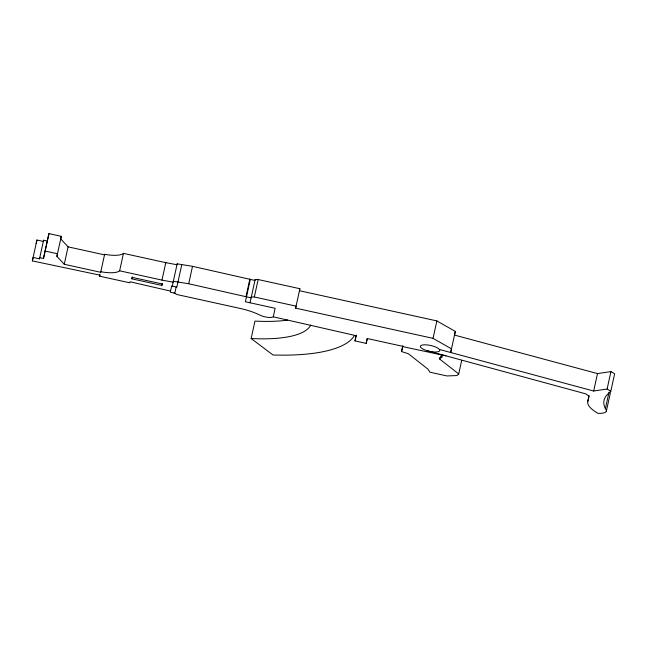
<?xml version="1.0" encoding="UTF-8"?>
<svg xmlns="http://www.w3.org/2000/svg" width="647" height="647" viewBox="0 0 647 647"><rect width="100%" height="100%" fill="white"/><g stroke="black" fill="none" stroke-linecap="round" stroke-linejoin="round"><path stroke-width="0.97" d="M170.549 291.085L130.063 281.785L129.837 282.828L99.622 276.188L99.848 275.145L32.35 260.903L33.102 257.441L39.499 258.849L43.592 240.247L47.304 241.064L43.47 258.493L39.758 257.676L39.499 258.849M36.183 243.474L36.936 240.013L43.333 241.42L43.592 240.247M43.47 258.493L48.929 233.616L61.295 236.333L60.729 238.937L68.081 246.855L104.507 254.861L104.628 254.311A20.906 6.284 12.4 0 0 123.464 253.373L165.802 262.674L176.971 264.744L177.173 263.83L192.523 266.321L254.95 280.442L255.136 279.561L258.161 279.544L299.885 288.716L299.456 290.713L436.879 320.92L455.318 331.418L454.517 335.081L597.504 373.594L610.938 371.604L614.65 373.788L610.817 391.217L608.754 393.247A114.131 34.323 12.4 0 0 605.382 408.702A16.054 4.828 12.4 0 1 598.095 413.384A44.667 13.433 12.4 0 1 587.775 401.544L588.956 396.118L585.745 393.853L427.133 350.723M47.304 241.064L48.929 233.616M104.628 254.311L100.673 272.29L64.247 264.283L56.896 256.366L57.462 253.761L45.096 251.044M100.673 272.29L100.795 271.74A20.906 6.284 12.4 0 0 119.63 270.802L161.968 280.102L165.883 262.31M131.851 278.825L132.166 277.361L162.203 283.96L161.879 285.424L131.851 278.825L132.279 276.892M161.968 280.102L173.137 282.173L177.173 263.83M172.272 286.136L173.339 281.259L188.689 283.75L251.117 297.871L255.136 279.561M176.17 286.993L174.819 293.188L170.307 292.193L171.657 285.998L176.841 287.139L181.734 264.833M250.041 302.78L251.303 296.989L254.328 296.973L296.051 306.144L295.622 308.142L433.045 338.349L451.485 348.846L450.684 352.51L455.318 331.418M174.083 293.026L177.108 294.571L239.608 308.312A34.089 10.255 12.4 0 1 260.312 315.267A8.088 2.434 12.4 0 0 273.277 316.812L275.129 308.296L245.399 301.761L250.308 279.415M461.691 360.387L458.715 373.942L456.919 375.559L446.956 375.947L429.899 372.195L427.934 369.122L408.37 353.731L401.569 351.572L402.717 346.315L367.261 338.518L366.202 343.379L354.993 340.912L356.125 335.712L273.277 316.812M366.202 343.379L367.261 338.518M32.35 260.903L36.936 240.013M56.896 256.366L61.295 236.333M64.247 264.283L68.081 246.855M99.622 276.188L100.042 274.255M119.63 270.802L123.464 253.373M161.879 285.424L162.308 283.491M188.689 283.75L192.523 266.321M246.07 296.358L249.904 278.93M254.328 296.973L258.161 279.544M354.54 335.364A162.251 48.792 12.4 0 1 273.01 355.001L251.141 338.518L254.975 321.09A107.337 32.277 12.4 0 0 287.624 320.111M295.622 308.142L299.885 288.716M354.993 340.912L356.271 335.106M401.569 351.572L402.846 345.765M433.045 338.349L436.879 320.92M458.715 373.942L440.057 359.384L440.696 356.481M440.057 359.384A6.43 1.933 12.4 0 1 441.844 357.217L442.273 355.276M587.775 401.544L589.053 395.738M439.353 349.453L593.671 391.023L597.504 373.594M593.671 391.023L607.104 389.033L610.938 371.604M605.382 408.702L609.005 392.236M606.344 411.233L610.178 393.805A16.054 4.828 12.4 0 0 610.153 392.608M402.652 346.598L445.977 355.85M607.104 389.033L610.817 391.217M441.125 355.057L441.844 357.217M310.738 325.045A107.337 32.277 12.4 0 1 251.141 338.518M429.43 351.329L426.939 350.674A9.915 2.984 12.4 0 1 422.766 344.948A9.915 2.984 12.4 0 1 438.771 348.798L439.58 349.712A9.915 2.984 12.4 0 1 429.43 351.329"/></g></svg>
